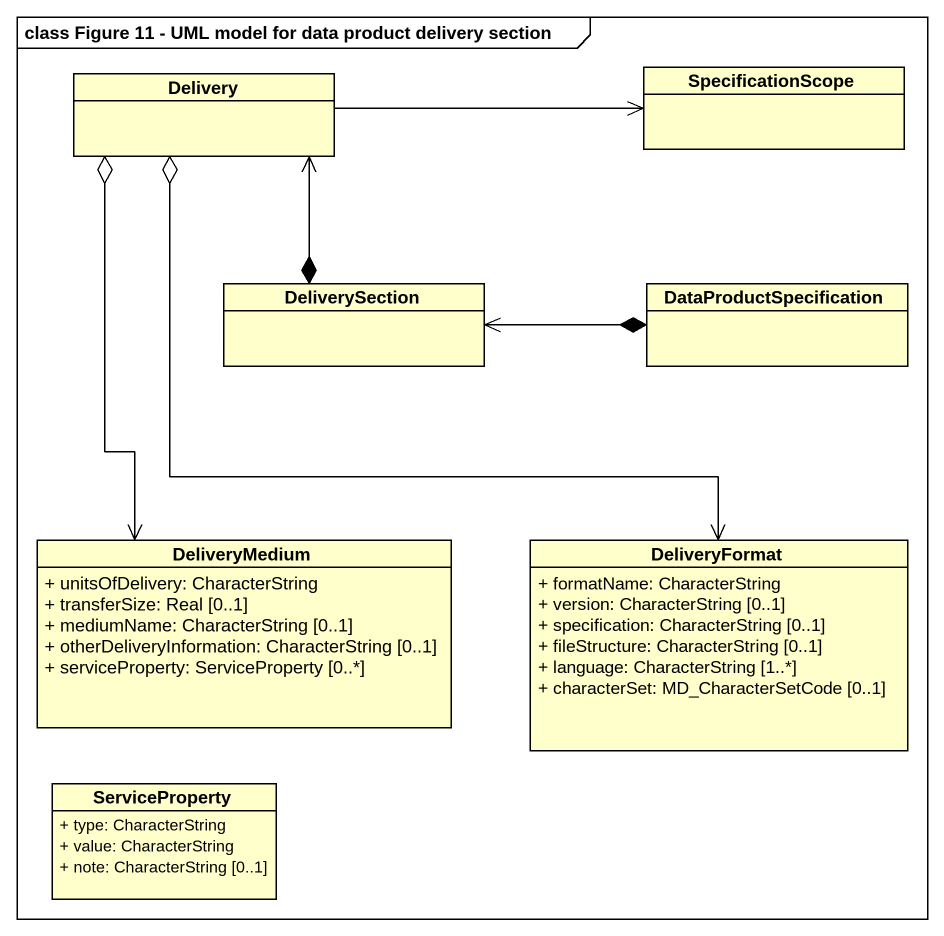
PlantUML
@startuml
mainframe class Figure 11 - UML model for data product delivery section
hide circle
hide empty members
skinparam classAttributeIconSize 0
class SpecificationScope
class Delivery
class DeliverySection
class DataProductSpecification
class DeliveryMedium {
  + unitsOfDelivery: CharacterString
  + transferSize: Real [0..1]
  + mediumName: CharacterString [0..1]
  + otherDeliveryInformation: CharacterString [0..1]
  + serviceProperty: ServiceProperty [0..*]
}
class DeliveryFormat {
  + formatName: CharacterString
  + version: CharacterString [0..1]
  + specification: CharacterString [0..1]
  + fileStructure: CharacterString [0..1]
  + language: CharacterString [1..*]
  + characterSet: MD_CharacterSetCode [0..1]
}
class ServiceProperty {
  + type: CharacterString
  + value: CharacterString
  + note: CharacterString [0..1]
}
Delivery -right-> SpecificationScope
Delivery o--> DeliveryMedium
Delivery o--> DeliveryFormat
DeliverySection *-up-> Delivery
DeliverySection <-right-* DataProductSpecification
@enduml
